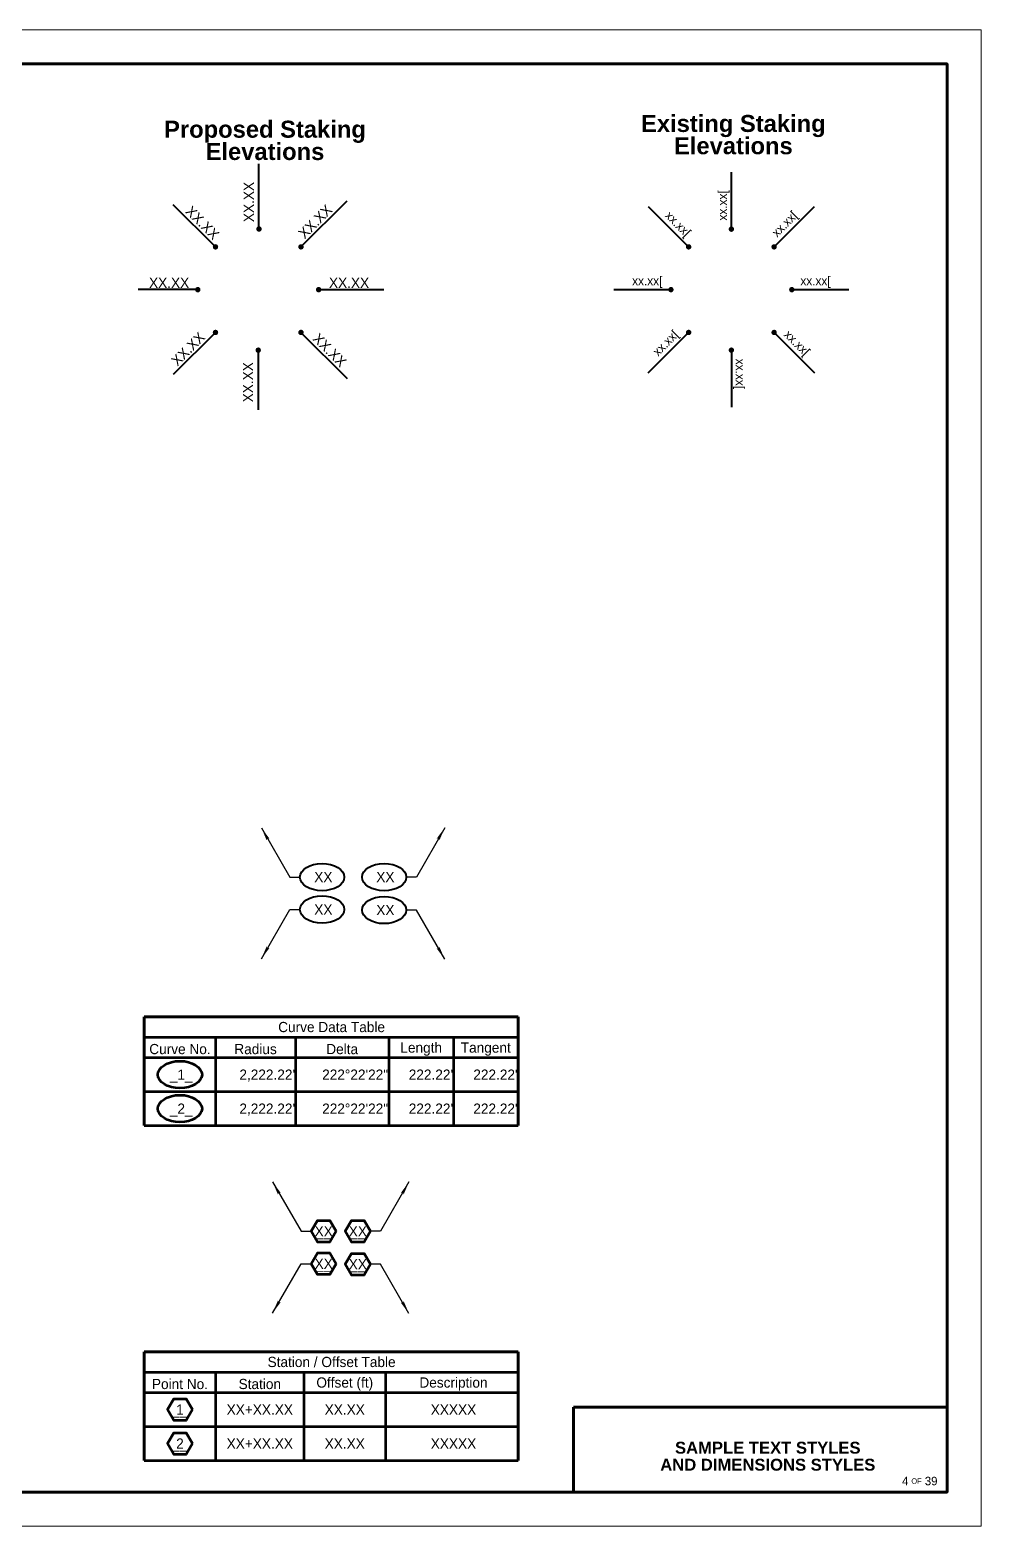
# Model space of a CAD drawing. Header units: feet. Extents: x 715168 to 716636, y 927703 to 928239.
# Drawn here: x 716356.4 to 716636.4, y 927778.9 to 928218.9 of the extents above; entities that cross this region are included whole.
import ezdxf
from ezdxf.enums import TextEntityAlignment as Align

# ---------------------------------------------------------------- set-up
doc = ezdxf.new("R2010")
doc.units = ezdxf.units.FT
doc.header["$MEASUREMENT"] = 0
for name, color, linetype, lineweight in [('1', 30, 'Continuous', 0), ('2', 211, 'Continuous', 0), ('25', 31, 'Continuous', 0), ('28', 150, 'Continuous', 0), ('3', 211, 'Continuous', 0), ('56', 92, 'Continuous', 0), ('61', 151, 'Continuous', 0), ('62', 7, 'Continuous', 0)]:
    doc.layers.add(name, color=color, linetype=linetype, lineweight=lineweight)
doc.styles.add('PROP_0', font='SLANTED_PROPORTIONAL.shx')
doc.styles.get("Standard").update_dxf_attribs({"font": 'txt.shx'})
doc.styles.add('Style-ENGINEERING', font='ENGINEERING.shx')
doc.styles.add('Style-SLANTED_PROPORTIONAL', font='SLANTED_PROPORTIONAL.shx')
doc.styles.add('Style-SWISS_BOLD___AREA_FILL', font='SWISS_BOLD___AREA_FILL.shx')
doc.styles.add('Style-VERTICAL_PROPORTIONAL', font='VERTICAL_PROPORTIONAL.shx')
doc.dimstyles.get("Standard").update_dxf_attribs({"dimtxt": 0.18, "dimasz": 0.18, "dimexe": 0.18, "dimexo": 0.0625, "dimgap": 0.09, "dimtad": 0, "dimtih": 1, "dimtoh": 1, "dimdec": 4, "dimzin": 0, "dimdsep": 46, "dimtxsty": 'Standard', "dimcen": 0.09, "dimadec": 0, "dimazin": 0, "dimtfac": 1, "dimtdec": 4, "dimtofl": 0, "dimtmove": 0, "dimatfit": 3, "dimfxl": 0, "dimtolj": 1, "dimtzin": 0, "dimarcsym": 0})

# ---------------------------------------------------------------- blocks, each defined once
blk = doc.blocks.new('CNREF1')
at = {"layer": '28', "color": 150, "linetype": 'Continuous', "lineweight": 53}
blk.add_ellipse((0, 0), major_axis=(-32.5, 0), ratio=0.615385, dxfattribs=at)
blk = doc.blocks.new('LTERMT')
at = {"linetype": 'Continuous', "lineweight": 53}
h = blk.add_hatch(color=256, dxfattribs=at)
edge = h.paths.add_edge_path()
edge.add_arc((0, 0), 2, 0, 360)
blk = doc.blocks.new('NOTHEX')
at = {"layer": '28', "color": 150, "linetype": 'Continuous', "lineweight": 53, "flags": 128}
blk.add_lwpolyline([(18.4, 0), (9.2, -15.9), (-9.2, -15.9), (-18.4, 0), (-9.2, 15.9), (9.2, 15.9), (18.4, 0)], close=True, dxfattribs=at)
at = {"layer": '28', "color": 150, "linetype": 'Continuous', "lineweight": 53, "style": 'Style-VERTICAL_PROPORTIONAL'}
blk.add_text('1', height=15, dxfattribs=at).set_placement((0, 0), align=Align.MIDDLE_CENTER)
blk = doc.blocks.new('NOTHEX_1')
at = {"layer": '28', "color": 150, "linetype": 'Continuous', "lineweight": 53, "flags": 128}
blk.add_lwpolyline([(18.4, 0), (9.2, -15.9), (-9.2, -15.9), (-18.4, 0), (-9.2, 15.9), (9.2, 15.9), (18.4, 0)], close=True, dxfattribs=at)
at = {"layer": '28', "color": 150, "linetype": 'Continuous', "lineweight": 53, "style": 'Style-VERTICAL_PROPORTIONAL'}
blk.add_text('2', height=15, dxfattribs=at).set_placement((0, 0), align=Align.MIDDLE_CENTER)
blk = doc.blocks.new('LTERMA_0.2')
at = {"layer": '1', "linetype": 'Continuous', "lineweight": 13, "extrusion": (0, 0, -1)}
blk.add_solid([(0.88, 0), (1, 0.12), (1, -0.12), (0, 0)], dxfattribs=at)
blk = doc.blocks.new('CNREF1_1')
at = {"layer": '28', "color": 150, "linetype": 'Continuous', "lineweight": 40}
blk.add_ellipse((0, 0), major_axis=(-32.5, 0), ratio=0.615385, dxfattribs=at)
at = {"layer": '28', "color": 150, "linetype": 'Continuous', "lineweight": 53, "style": 'Style-VERTICAL_PROPORTIONAL'}
blk.add_text('XX', height=15, dxfattribs=at).set_placement((1.9, -7.5), align=Align.CENTER)
blk = doc.blocks.new('NOTHEX_2')
at = {"layer": '28', "color": 150, "linetype": 'Continuous', "lineweight": 53, "flags": 128}
blk.add_lwpolyline([(18.4, 0), (9.2, -15.9), (-9.2, -15.9), (-18.4, 0), (-9.2, 15.9), (9.2, 15.9), (18.4, 0)], close=True, dxfattribs=at)
at = {"layer": '28', "color": 150, "linetype": 'Continuous', "lineweight": 53, "style": 'Style-VERTICAL_PROPORTIONAL'}
blk.add_text('XX', height=15, dxfattribs=at).set_placement((0, 0), align=Align.MIDDLE_CENTER)

msp = doc.modelspace()

# ---------------------------------------------------------------- linework, layer by layer
at = {"layer": '2', "color": 211, "linetype": 'Continuous', "lineweight": 80}
for p, q in [((716390.08, 927928.69), (716390.08, 927896.69)), ((716390.08, 927830.19), (716390.08, 927798.19))]:
    msp.add_line(p, q, dxfattribs=at)
at = {"layer": '25', "color": 31, "linetype": 'Continuous', "lineweight": 40}
for p, q in [((716423.84, 928160.37), (716423.84, 928179.53)), ((716562.86, 928160.33), (716562.86, 928177.12)), ((716411.04, 928155.12), (716398.63, 928167.53)), ((716436.2, 928155.12), (716449.75, 928168.67)), ((716538.41, 928166.99), (716550.29, 928155.12)), ((716575.44, 928155.12), (716587.31, 928166.99)), ((716405.83, 928142.54), (716388.28, 928142.54)), ((716441.41, 928142.54), (716460.57, 928142.54)), ((716528.29, 928142.54), (716545.08, 928142.54)), ((716580.65, 928142.54), (716597.44, 928142.54)), ((716411.04, 928129.96), (716398.63, 928117.55)), ((716436.2, 928129.96), (716449.75, 928116.41)), ((716538.41, 928118.09), (716550.29, 928129.96)), ((716575.44, 928129.96), (716587.31, 928118.09)), ((716423.62, 928124.75), (716423.62, 928107.2)), ((716562.86, 928124.75), (716562.86, 928107.96))]:
    msp.add_line(p, q, dxfattribs=at)
at = {"layer": '56', "color": 92, "linetype": 'Continuous', "lineweight": 0}
msp.add_3dface([(715956.36, 927778.92), (716636.36, 927778.92), (716636.36, 928218.92), (715956.36, 928218.92)], dxfattribs=at)
at = {"layer": '62', "color": 7, "linetype": 'Continuous', "lineweight": 100}
for p, q in [((716390.08, 927928.69), (716500.08, 927928.69)), ((716500.08, 927928.69), (716500.08, 927896.69)), ((716390.08, 927830.19), (716500.08, 927830.19)), ((716500.08, 927830.19), (716500.08, 927798.19))]:
    msp.add_line(p, q, dxfattribs=at)
at = {"layer": '62', "color": 7, "linetype": 'Continuous', "lineweight": 53}
for p, q in [((716390.08, 927922.69), (716500.08, 927922.69)), ((716411.08, 927922.69), (716411.08, 927896.69)), ((716434.58, 927922.69), (716434.58, 927896.69)), ((716462.08, 927922.69), (716462.08, 927896.69)), ((716481.08, 927922.69), (716481.08, 927896.69)), ((716390.08, 927916.69), (716500.08, 927916.69)), ((716390.08, 927906.69), (716500.08, 927906.69)), ((716390.08, 927896.69), (716500.08, 927896.69)), ((716390.08, 927824.19), (716500.08, 927824.19)), ((716411.08, 927824.19), (716411.08, 927798.19)), ((716437.08, 927824.19), (716437.08, 927798.19)), ((716461.08, 927824.19), (716461.08, 927798.19)), ((716390.08, 927818.19), (716500.08, 927818.19)), ((716390.08, 927808.19), (716500.08, 927808.19)), ((716390.08, 927798.19), (716500.08, 927798.19))]:
    msp.add_line(p, q, dxfattribs=at)
at = {"layer": '62', "color": 7, "linetype": 'Continuous', "lineweight": 70}
msp.add_line((716516.36, 927813.92), (716626.36, 927813.92), dxfattribs=at)
at = {"layer": '62', "color": 7, "linetype": 'Continuous', "lineweight": 70, "flags": 128}
msp.add_lwpolyline([(716516.36, 927788.92), (716516.36, 927813.92)], dxfattribs=at)
at = {"layer": '62', "color": 7, "linetype": 'Continuous', "lineweight": 100}
msp.add_3dface([(715986.36, 928208.92), (716626.36, 928208.92), (716626.36, 927788.92), (715986.36, 927788.92)], dxfattribs=at)

# ---------------------------------------------------------------- block references
at = {"linetype": 'Continuous', "lineweight": 53, "xscale": 0.4000000000000001, "yscale": 0.4, "zscale": 0.4000000000000001, "rotation": 270.0006558913694}
for p in [(716423.84, 928160.37), (716562.86, 928160.33), (716411.04, 928155.12), (716436.2, 928155.12), (716550.29, 928155.12), (716575.44, 928155.12), (716405.83, 928142.54), (716441.41, 928142.54), (716545.08, 928142.54), (716580.65, 928142.54), (716411.04, 928129.96), (716436.2, 928129.96), (716550.29, 928129.96), (716575.44, 928129.96), (716423.62, 928124.75), (716562.86, 928124.75)]:
    msp.add_blockref('LTERMT', p, dxfattribs=at)
at = {"layer": '28', "color": 150, "linetype": 'Continuous', "lineweight": 53}
ref = msp.add_blockref('CNREF1', (716400.58, 927911.69), dxfattribs=dict(at, xscale=0.2, yscale=0.2, zscale=0.2))
ref.add_attrib('CNREF1_78487', '_1_', dxfattribs={"color": 150, "linetype": 'Continuous', "lineweight": 53, "height": 3, "style": 'Style-VERTICAL_PROPORTIONAL'}).set_placement((716400.95, 927910.19), align=Align.CENTER)
ref = msp.add_blockref('CNREF1', (716400.58, 927901.69), dxfattribs=dict(at, xscale=0.2, yscale=0.2, zscale=0.2))
ref.add_attrib('CNREF1_78487', '_2_', dxfattribs={"color": 150, "linetype": 'Continuous', "lineweight": 53, "height": 3, "style": 'Style-VERTICAL_PROPORTIONAL'}).set_placement((716400.95, 927900.19), align=Align.CENTER)
ref = msp.add_blockref('NOTHEX_2', (716442.89, 927865.62), dxfattribs=dict(at, xscale=0.2, yscale=0.2, zscale=0.2))
ref.add_attrib('NOTHEX_2_147959', '__', dxfattribs={"color": 150, "linetype": 'Continuous', "lineweight": 53, "height": 3, "style": 'Style-VERTICAL_PROPORTIONAL'}).set_placement((716442.89, 927865.62), align=Align.MIDDLE_CENTER)
ref = msp.add_blockref('NOTHEX_2', (716452.93, 927865.62), dxfattribs=dict(at, xscale=0.2, yscale=0.2, zscale=0.2))
ref.add_attrib('NOTHEX_2_147959', '__', dxfattribs={"color": 150, "linetype": 'Continuous', "lineweight": 53, "height": 3, "style": 'Style-VERTICAL_PROPORTIONAL'}).set_placement((716452.93, 927865.62), align=Align.MIDDLE_CENTER)
ref = msp.add_blockref('NOTHEX_2', (716442.89, 927856.07), dxfattribs=dict(at, xscale=0.2, yscale=0.2, zscale=0.2))
ref.add_attrib('NOTHEX_2_147959', '__', dxfattribs={"color": 150, "linetype": 'Continuous', "lineweight": 53, "height": 3, "style": 'Style-VERTICAL_PROPORTIONAL'}).set_placement((716442.89, 927856.07), align=Align.MIDDLE_CENTER)
ref = msp.add_blockref('NOTHEX_2', (716452.93, 927855.93), dxfattribs=dict(at, xscale=0.2, yscale=0.2, zscale=0.2))
ref.add_attrib('NOTHEX_2_147959', '__', dxfattribs={"color": 150, "linetype": 'Continuous', "lineweight": 53, "height": 3, "style": 'Style-VERTICAL_PROPORTIONAL'}).set_placement((716452.93, 927855.93), align=Align.MIDDLE_CENTER)
ref = msp.add_blockref('NOTHEX', (716400.58, 927813.19), dxfattribs=dict(at, xscale=0.2, yscale=0.2, zscale=0.2))
ref.add_attrib('NOTHEX_78567', '__', dxfattribs={"color": 150, "linetype": 'Continuous', "lineweight": 53, "height": 3, "style": 'Style-VERTICAL_PROPORTIONAL'}).set_placement((716400.58, 927813.19), align=Align.MIDDLE_CENTER)
ref = msp.add_blockref('NOTHEX_1', (716400.58, 927803.19), dxfattribs=dict(at, xscale=0.2, yscale=0.2, zscale=0.2))
ref.add_attrib('NOTHEX_1_78575', '__', dxfattribs={"color": 150, "linetype": 'Continuous', "lineweight": 53, "height": 3, "style": 'Style-VERTICAL_PROPORTIONAL'}).set_placement((716400.58, 927803.19), align=Align.MIDDLE_CENTER)
at = {"layer": '3', "color": 211, "linetype": 'Continuous', "lineweight": 40, "xscale": 0.2, "yscale": 0.2, "zscale": 0.2}
for p in [(716442.4, 927969.79), (716460.66, 927969.79), (716442.4, 927960.25), (716460.66, 927960.1)]:
    msp.add_blockref('CNREF1_1', p, dxfattribs=at)

# ---------------------------------------------------------------- texts
at = {"layer": '25', "color": 31, "linetype": 'Continuous', "lineweight": 30, "style": 'Style-SLANTED_PROPORTIONAL'}
for rotation, p in [(90, (716561.56, 928162.86)), (45, (716576.31, 928157.82)), (315, (716578.15, 928129.09)), (270, (716564.16, 928122.22))]:
    msp.add_text('xx.xx[', height=2.6, rotation=rotation, dxfattribs=at).set_placement(p)
for rotation, p in [(315, (716549.42, 928157.82)), (45, (716547.58, 928129.09))]:
    msp.add_text('xx.xx[', height=2.6, rotation=rotation, dxfattribs=at).set_placement(p, align=Align.RIGHT)
msp.add_text('xx.xx[', height=2.6, dxfattribs=at).set_placement((716542.55, 928143.84), align=Align.RIGHT)
msp.add_text('xx.xx[', height=2.6, dxfattribs=at).set_placement((716583.18, 928143.84))
at = {"layer": '25', "color": 31, "linetype": 'Continuous', "lineweight": 53, "char_height": 3, "line_spacing_factor": 0.9, "style": 'Style-SLANTED_PROPORTIONAL'}
for insert, attachment_point, rotation in [((716422.34, 928162.4), 7, 90), ((716410.31, 928156.97), 9, 315), ((716437.28, 928157.32), 7, 45), ((716408.19, 928128.23), 9, 45), ((716439.4, 928127.88), 7, 315), ((716422.12, 928121.22), 9, 90)]:
    msp.add_mtext('XX.XX', dxfattribs=dict(at, insert=insert, attachment_point=attachment_point, rotation=rotation))
for insert, attachment_point in [((716403.3, 928143.04), 9), ((716444.44, 928143.04), 7)]:
    msp.add_mtext('XX.XX', dxfattribs=dict(at, insert=insert, attachment_point=attachment_point))
at = {"layer": '28', "color": 150, "linetype": 'Continuous', "lineweight": 53}
for s, style, p in [('Curve Data Table', 'Style-ENGINEERING', (716445.21, 927925.69)), ('Station / Offset Table', 'Style-ENGINEERING', (716445.21, 927827.19)), ('XX+XX.XX', 'Style-SLANTED_PROPORTIONAL', (716424.08, 927813.19)), ('XX.XX', 'Style-SLANTED_PROPORTIONAL', (716449.08, 927813.19)), ('XXXXX', 'Style-SLANTED_PROPORTIONAL', (716481.08, 927813.19)), ('XX+XX.XX', 'Style-SLANTED_PROPORTIONAL', (716424.08, 927803.19)), ('XX.XX', 'Style-SLANTED_PROPORTIONAL', (716449.08, 927803.19)), ('XXXXX', 'Style-SLANTED_PROPORTIONAL', (716481.08, 927803.19))]:
    msp.add_text(s, height=3, dxfattribs=dict(at, style=style)).set_placement(p, align=Align.MIDDLE_CENTER)
at = {"layer": '28', "color": 150, "linetype": 'Continuous', "lineweight": 53, "style": 'Style-SLANTED_PROPORTIONAL'}
for s, p in [("2,222.22'", (716434.45, 927911.69)), ('222°22\'22"', (716461.84, 927911.69)), ("222.22'", (716480.95, 927911.69)), ("222.22'", (716499.95, 927911.69)), ("2,222.22'", (716434.45, 927901.69)), ('222°22\'22"', (716461.84, 927901.69)), ("222.22'", (716480.95, 927901.69)), ("222.22'", (716499.95, 927901.69))]:
    msp.add_text(s, height=3, dxfattribs=at).set_placement(p, align=Align.MIDDLE_RIGHT)
at = {"layer": '28', "color": 150, "linetype": 'Continuous', "lineweight": 53, "char_height": 3, "attachment_point": 5, "line_spacing_factor": 0.9, "style": 'Style-SLANTED_PROPORTIONAL'}
for s, insert in [('Curve No.', (716400.58, 927919.19)), ('Radius', (716422.83, 927919.19)), ('Delta', (716448.33, 927919.19)), ('Length', (716471.58, 927919.19)), ('Tangent', (716490.58, 927919.19)), ('Point No.', (716400.58, 927820.69)), ('Station', (716424.08, 927820.69)), ('Offset (ft)', (716449.08, 927820.69)), ('Description', (716481.08, 927820.69))]:
    msp.add_mtext(s, dxfattribs=dict(at, insert=insert))
at = {"layer": '56', "color": 92, "linetype": 'Continuous', "lineweight": 0, "char_height": 5, "attachment_point": 8, "line_spacing_factor": 0.786727, "style": 'Style-SWISS_BOLD___AREA_FILL'}
for s, insert in [('Existing Staking\\PElevations\\P', (716563.45, 928182.29)), ('Proposed Staking\\PElevations', (716425.6, 928180.6))]:
    msp.add_mtext(s, dxfattribs=dict(at, insert=insert))
at = {"layer": '61', "color": 151, "linetype": 'Continuous', "lineweight": 40, "style": 'Style-VERTICAL_PROPORTIONAL'}
msp.add_text('4', height=2.5, dxfattribs=at).set_placement((716614.95, 927792.17), align=Align.MIDDLE_RIGHT)
msp.add_text('OF', height=1.6, dxfattribs=at).set_placement((716617.36, 927792.17), align=Align.MIDDLE_CENTER)
msp.add_text('39', height=2.5, dxfattribs=at).set_placement((716619.8, 927792.17), align=Align.MIDDLE_LEFT)
at = {"layer": '61', "color": 151, "linetype": 'Continuous', "lineweight": 0, "insert": (716573.58, 927795.17), "char_height": 3.5, "attachment_point": 8, "line_spacing_factor": 0.857143, "style": 'Style-SWISS_BOLD___AREA_FILL'}
msp.add_mtext('SAMPLE TEXT STYLES\\PAND DIMENSIONS STYLES', dxfattribs=at)

# ---------------------------------------------------------------- leaders
at = {"layer": '28', "color": 150, "linetype": 'Continuous', "lineweight": 40}
for points in [[(716424.53, 927984.29), (716432.9, 927969.79), (716435.9, 927969.79)], [(716478.52, 927984.29), (716470.16, 927969.79), (716467.16, 927969.79)], [(716424.53, 927945.75), (716432.9, 927960.25), (716435.9, 927960.25)], [(716478.52, 927945.6), (716470.16, 927960.1), (716467.16, 927960.1)], [(716427.84, 927880.12), (716436.21, 927865.62), (716439.21, 927865.62)], [(716467.98, 927880.12), (716459.61, 927865.62), (716456.61, 927865.62)], [(716427.84, 927841.58), (716436.21, 927856.07), (716439.21, 927856.07)], [(716467.98, 927841.43), (716459.61, 927855.93), (716456.61, 927855.93)]]:
    msp.add_leader(points, dimstyle='Standard', override={"dimtxt": 3, "dimasz": 3.9999, "dimgap": 1.5, "dimtad": 1, "dimtxsty": 'PROP_0', "dimldrblk": 'LTERMA_0.2'}, dxfattribs=at)

doc.saveas('drawing.dxf')
